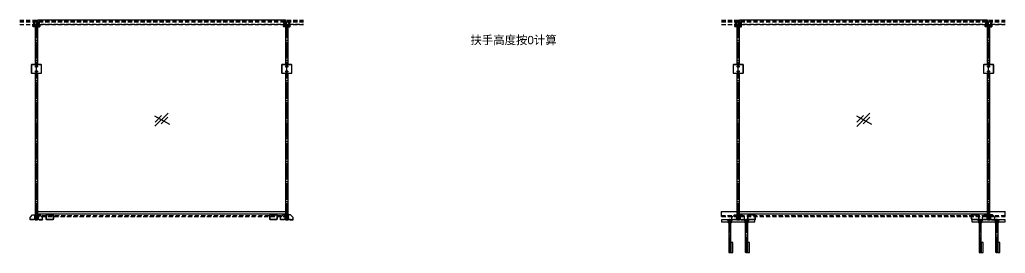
# Model space of a CAD drawing. Header units: millimetres. Extents: x 1713 to 15033, y -4763 to 5733.
# Drawn here: x 1746 to 7651, y 652 to 2051 of the extents above; entities that cross this region are included whole.
import ezdxf

# ---------------------------------------------------------------- set-up
doc = ezdxf.new("R2010")
doc.units = ezdxf.units.MM
for name, pattern in [('CENTER', [2, 1.25, -0.25, 0.25, -0.25]), ('DASH', [0.35, 0.25, -0.1]), ('DASHED', [19.05, 12.7, -6.35]), ('DOTE', [2.42, 2, -0.2, 0.02, -0.2]), ('HIDDEN', [9.525, 6.35, -3.175])]:
    doc.linetypes.add(name, pattern=pattern)
for name, color, linetype in [('@F03_Section_Glass', 4, 'Continuous'), ('@F05_Section_Steel', 24, 'Continuous'), ('@F09_Submate', 8, 'Continuous'), ('CL', 7, 'CENTER'), ('DIM', 8, 'Continuous'), ('F06_Section_Steel', 24, 'Continuous'), ('F25_Stru_Fill', 252, 'Continuous'), ('F57_Sign', 240, 'Continuous'), ('F58_Dote', 1, 'DOTE'), ('pj', 4, 'Continuous'), ('SC', 6, 'Continuous'), ('WELD', 8, 'Continuous'), ('XX', 6, 'DASHED'), ('ZX', 1, 'CENTER'), ('图框', 7, 'Continuous')]:
    doc.layers.add(name, color=color, linetype=linetype)
doc.layers.add('JY-11填充层', color=8, linetype='Continuous', lineweight=5)
doc.layers.add('虚线', color=6, linetype='HIDDEN', lineweight=13)
doc.styles.get("Standard").update_dxf_attribs({"font": 'arial.ttf'})
pattern_1 = [(45, (-65008.453, 15002.4512), (-1.122532015, 1.122532015), []), (135, (-65008.453, 15002.4512), (-1.122532015, -1.122532015), [])]

# ---------------------------------------------------------------- blocks, each defined once
blk = doc.blocks.new('Railing_B_A$C2D332B79')
at = {"layer": 'DIM'}
for p, q in [((0, 280), (399, 58)), ((10, 110), (185, 286)), ((176, 65), (352, 241))]:
    blk.add_line(p, q, dxfattribs=at)
at = {"layer": 'DIM', "linetype": 'DASHED', "ltscale": 450}
blk.add_line((7, 0), (358, 351), dxfattribs=at)
blk = doc.blocks.new('Railing_B_YM02-V')
at = {"layer": 'F06_Section_Steel'}
h = blk.add_hatch(dxfattribs=at)
h.set_pattern_fill('ANSI37', color=4, style=0)
h.set_pattern_definition(pattern_1)
h.paths.add_polyline_path([(0, 66), (0, 50), (2, 50), (2, 56), (10, 56), (10, 57)])
h.paths.add_polyline_path([(12, 64), (12, 56), (20, 56)])
h.paths.add_polyline_path([(12, 57), (10, 57), (10, 56), (12, 56)])
h.paths.add_polyline_path([(12, 44), (10, 44), (10, 43), (12, 43)])
h.paths.add_polyline_path([(10, 43), (10, 44), (2, 44), (2, 50), (0, 50), (0, 34)])
h.paths.add_polyline_path([(20, 44), (12, 44), (12, 36)])
h = blk.add_hatch(dxfattribs=at)
h.set_pattern_fill('ANSI37', color=4, style=0)
h.set_pattern_definition(pattern_1)
h.paths.add_polyline_path([(0, -66), (0, -50), (2, -50), (2, -56), (10, -56), (10, -57)])
h.paths.add_polyline_path([(12, -64), (12, -56), (20, -56)])
h.paths.add_polyline_path([(12, -57), (10, -57), (10, -56), (12, -56)])
h.paths.add_polyline_path([(12, -44), (10, -44), (10, -43), (12, -43)])
h.paths.add_polyline_path([(10, -43), (10, -44), (2, -44), (2, -50), (0, -50), (0, -34)])
h.paths.add_polyline_path([(20, -44), (12, -44), (12, -36)])
at = {"layer": 'F06_Section_Steel', "color": 4}
for p, q in [((10, 57), (0, 66)), ((12, 64), (20, 56)), ((10, 43), (0, 34)), ((12, 57), (10, 57)), ((10, 57), (10, 56)), ((10, 43), (10, 44)), ((12, 43), (10, 43)), ((12, 36), (20, 44)), ((10, -43), (0, -34)), ((10, -57), (0, -66)), ((12, -43), (10, -43)), ((10, -43), (10, -44)), ((10, -57), (10, -56)), ((12, -57), (10, -57)), ((12, -36), (20, -44)), ((12, -64), (20, -56))]:
    blk.add_line(p, q, dxfattribs=at)
at = {"layer": 'F06_Section_Steel'}
for points in [[(12, -100), (12, 100), (0, 100), (0, -100)], [(195, 68), (135, 68), (135, 56), (195, 56), (195, 68)], [(195, 44), (2, 44), (2, 56), (195, 56), (195, 44)], [(195, -44), (2, -44), (2, -56), (195, -56), (195, -44)], [(195, -32), (135, -32), (135, -44), (195, -44), (195, -32)]]:
    blk.add_lwpolyline(points, close=True, dxfattribs=at)
at = {"layer": 'F58_Dote', "ltscale": 50}
for p, q in [((199.6, 50), (-6.9, 50)), ((199.6, -50), (-6.9, -50))]:
    blk.add_line(p, q, dxfattribs=at)
blk = doc.blocks.new('*U17')
at = {"layer": 'JY-11填充层'}
for centre, end in [((4, 0), 180), ((8, 0), 120), ((12, 0), 120), ((16, 0), 120), ((20, 0), 120), ((24, 0), 120)]:
    blk.add_arc(centre, 4, 0, end, dxfattribs=at)
blk = doc.blocks.new('*U8')
at = {"layer": 'JY-11填充层'}
for centre, end in [((4, 0), 180), ((8, 0), 120), ((12, 0), 120), ((16, 0), 120), ((20, 0), 120), ((24, 0), 120), ((28, 0), 120), ((32, 0), 120), ((36, 0), 120)]:
    blk.add_arc(centre, 4, 0, end, dxfattribs=at)
blk = doc.blocks.new('Railing_B_30角钢（平面）')
at = {"layer": '@F05_Section_Steel', "elevation": 0}
for points in [[(171496.2, -73616), (171496.2, -73586), (171456.2, -73586), (171456.2, -73616), (171496.2, -73616)], [(171496.2, -73612), (171496.2, -73612), (171456.2, -73612)]]:
    blk.add_lwpolyline(points, dxfattribs=at)
at = {"layer": 'JY-11填充层', "rotation": 90}
blk.add_blockref('*U17', (171456.2, -73614, 0), dxfattribs=at)
at = {"layer": 'JY-11填充层'}
blk.add_blockref('*U8', (171456.2, -73586, 0), dxfattribs=at)
at = {"layer": 'JY-11填充层', "xscale": -1, "rotation": 270}
blk.add_blockref('*U17', (171496.2, -73614, 0), dxfattribs=at)
blk = doc.blocks.new('Railing_B_肋板')
at = {"layer": '@F05_Section_Steel', "elevation": 0}
blk.add_lwpolyline([(-135353.8, 59079.8), (-135373.8, 59079.8), (-135373.8, 59094.8), (-135358.8, 59109.8), (-135343.8, 59109.8), (-135343.8, 59089.8)], close=True, dxfattribs=at)
at = {"layer": 'WELD'}
for centre, start, end in [((-135343.8, 59105.8, 0), 90, 210), ((-135369.8, 59079.8, 0), 60, 180), ((-135365.8, 59079.8, 0), 60, 180), ((-135365.8, 59079.8, 0), 120, 180), ((-135361.8, 59079.8, 0), 60, 180), ((-135361.8, 59079.8, 0), 120, 180), ((-135357.8, 59079.8, 0), 60, 180), ((-135357.8, 59079.8, 0), 120, 180), ((-135353.8, 59079.8, 0), 60, 180), ((-135353.8, 59079.8, 0), 120, 180), ((-135349.8, 59079.8, 0), 90, 180), ((-135349.8, 59079.8, 0), 120, 180), ((-135343.8, 59101.8, 0), 90, 210), ((-135343.8, 59097.8, 0), 90, 210), ((-135343.8, 59093.8, 0), 90, 210), ((-135343.8, 59089.8, 0), 90, 210), ((-135343.8, 59085.8, 0), 90, 180), ((-135343.8, 59101.8, 0), 90, 150), ((-135343.8, 59097.8, 0), 90, 150), ((-135343.8, 59093.8, 0), 90, 150), ((-135343.8, 59089.8, 0), 90, 150), ((-135343.8, 59085.8, 0), 90, 150)]:
    blk.add_arc(centre, 4, start, end, dxfattribs=at)
blk = doc.blocks.new('Railing_B_m5x12rhs')
at = {"layer": 'CL'}
blk.add_line((0, -13.1), (0, 5.4), dxfattribs=at)
at = {"layer": 'SC', "color": 6, "linetype": 'HIDDEN', "ltscale": 0.3}
for p, q in [((-2.2, -9.5), (-1.8, -11)), ((2.2, -9.5), (1.8, -11))]:
    blk.add_line(p, q, dxfattribs=at)
at = {"layer": 'SC', "color": 6, "linetype": 'Continuous', "ltscale": 0.3}
blk.add_lwpolyline([(4, 1.1, 0.338208), (2.9, 2.5, 0.133928), (-2.9, 2.5, 0.338208), (-4, 1.1), (-4, 0), (4, 0)], format="xyb", close=True, dxfattribs=at)
at = {"layer": 'SC', "color": 8, "linetype": 'HIDDEN', "ltscale": 0.3}
blk.add_lwpolyline([(2.9, 2.5), (2.6, 2.3), (2.3, 2.2), (2, 2.2), (1.7, 2.2), (1.4, 2.3), (1.1, 2.4), (0.9, 2.5), (0.7, 2.5), (0.6, 2.4), (0.6, 2.3), (0.5, 2.1), (0.6, 1.9), (0.6, 1.6), (0.6, 1.4), (0.6, 1.2), (0.5, 1), (0.4, 0.8), (0.3, 0.7), (0.2, 0.6), (0, 0.6), (-0.2, 0.6), (-0.3, 0.7), (-0.4, 0.8), (-0.5, 1), (-0.6, 1.2), (-0.6, 1.4), (-0.6, 1.6), (-0.6, 1.9), (-0.5, 2.1), (-0.6, 2.3), (-0.6, 2.4), (-0.7, 2.5), (-0.9, 2.5), (-1.1, 2.4), (-1.4, 2.3), (-1.7, 2.2), (-2, 2.2), (-2.3, 2.2), (-2.6, 2.3), (-2.9, 2.5)], dxfattribs=at)
at = {"layer": 'SC', "color": 6, "linetype": 'HIDDEN', "ltscale": 0.3}
for points in [[(-2.2, 0), (-2.2, -9.5), (2.2, -9.5), (2.2, 0)], [(-1.8, 0), (-1.8, -11), (1.8, -11), (1.8, 0)]]:
    blk.add_lwpolyline(points, dxfattribs=at)
blk = doc.blocks.new('*U11')
at = {"layer": 'pj'}
for p, q in [((-2.1, 0), (-2.1, -0.5)), ((-2.5, -0.8), (2.5, -0.4)), ((-2.5, -0.8), (2.5, -0.4)), ((-2.1, -0.5), (-2.5, -0.8)), ((-2.5, -0.8), (-2.5, -0.8)), ((-2.5, -0.8), (-2.1, -1.1)), ((-2.5, -1.6), (2.5, -1.2)), ((-2.5, -1.6), (2.5, -1.2)), ((-2.1, -1.3), (-2.5, -1.6)), ((-2.5, -1.6), (-2.5, -1.6)), ((-2.5, -1.6), (-2.1, -1.9)), ((-2.5, -2.4), (2.5, -2)), ((-2.5, -2.4), (2.5, -2)), ((-2.5, -2.4), (-2.1, -2.1)), ((-2.1, -2.7), (-2.5, -2.4)), ((-2.5, -2.4), (-2.5, -2.4)), ((-2.5, -3.2), (2.5, -2.8)), ((-2.5, -3.2), (2.5, -2.8)), ((-2.5, -3.2), (-2.1, -2.9)), ((-2.5, -3.2), (-2.5, -3.2)), ((-2.1, -3.5), (-2.5, -3.2)), ((-2.5, -4), (2.5, -3.6)), ((-2.5, -4), (2.5, -3.6)), ((-2.5, -4), (-2.1, -3.7)), ((-2.5, -4), (-2.5, -4)), ((-2.1, -4.3), (-2.5, -4)), ((-2.5, -4.8), (2.5, -4.4)), ((-2.5, -4.8), (2.5, -4.4)), ((-2.5, -4.8), (-2.1, -4.5)), ((-2.5, -4.8), (-2.5, -4.8)), ((-2.1, -5.1), (-2.5, -4.8)), ((-2.5, -5.6), (2.5, -5.2)), ((-2.5, -5.6), (2.5, -5.2)), ((-2.5, -5.6), (-2.1, -5.3)), ((-2.5, -5.6), (-2.5, -5.6)), ((-2.1, -5.9), (-2.5, -5.6)), ((-2.5, -6.4), (2.5, -6)), ((-2.5, -6.4), (2.5, -6)), ((-2.5, -6.4), (-2.1, -6.1)), ((-2.5, -6.4), (-2.5, -6.4)), ((-2.1, -6.7), (-2.5, -6.4)), ((-2.5, -7.2), (2.5, -6.8)), ((-2.5, -7.2), (2.5, -6.8)), ((-2.5, -7.2), (-2.1, -6.9)), ((-2.5, -7.2), (-2.5, -7.2)), ((-2.1, -7.5), (-2.5, -7.2)), ((-2.5, -8), (2.5, -7.6)), ((-2.5, -8), (2.5, -7.6)), ((-2.5, -8), (-2.1, -7.7)), ((-2.5, -8), (-2.5, -8)), ((-2.1, -8.3), (-2.5, -8)), ((-2.5, -8.8), (2.5, -8.4)), ((-2.5, -8.8), (2.5, -8.4)), ((-2.5, -8.8), (-2.1, -8.5)), ((-2.5, -8.8), (-2.5, -8.8)), ((-2.1, -9.1), (-2.5, -8.8)), ((-2.5, -9.6), (2.5, -9.2)), ((-2.5, -9.6), (2.5, -9.2)), ((-2.5, -9.6), (-2.1, -9.3)), ((-2.5, -9.6), (-2.5, -9.6)), ((-2.1, -9.9), (-2.5, -9.6)), ((-2.5, -10.4), (2.5, -10)), ((-2.5, -10.4), (2.5, -10)), ((-2.5, -10.4), (-2.1, -10.1)), ((-2.5, -10.4), (-2.5, -10.4)), ((-2.1, -10.7), (-2.5, -10.4)), ((-2.5, -11.2), (2.5, -10.8)), ((-2.5, -11.2), (2.5, -10.8)), ((-2.5, -11.2), (-2.1, -10.9)), ((-2.5, -11.2), (-2.5, -11.2)), ((-2.1, -11.5), (-2.5, -11.2)), ((-2.5, -12), (2.5, -11.6)), ((-2.5, -12), (2.5, -11.6)), ((-2.5, -12), (-2.1, -11.7)), ((-2.5, -12), (-2.5, -12)), ((-2.1, -12.3), (-2.5, -12)), ((-2.5, -12.8), (2.5, -12.4)), ((-2.5, -12.8), (2.5, -12.4)), ((-2.5, -12.8), (-2.1, -12.5)), ((-2.5, -12.8), (-2.5, -12.8)), ((-2.1, -13.1), (-2.5, -12.8)), ((-2.5, -13.6), (2.5, -13.2)), ((-2.5, -13.6), (2.5, -13.2)), ((-2.5, -13.6), (-2.1, -13.3)), ((-2.5, -13.6), (-2.5, -13.6)), ((-2.1, -13.9), (-2.5, -13.6)), ((-2.5, -14.4), (2.5, -14)), ((-2.5, -14.4), (2.5, -14)), ((-2.5, -14.4), (-2.1, -14.1)), ((-2.1, -14.7), (-2.5, -14.4)), ((-2.5, -14.4), (-2.5, -14.4)), ((-2.5, -15.2), (2.5, -14.8)), ((-2.5, -15.2), (2.5, -14.8)), ((-2.1, -14.9), (-2.5, -15.2)), ((-2.5, -15.2), (-2.5, -15.2)), ((-2.5, -15.2), (-2.1, -15.5)), ((-2.5, -16), (2.5, -15.6)), ((-2.5, -16), (2.5, -15.6)), ((-2.1, -15.7), (-2.5, -16)), ((-2.5, -16), (-2.5, -16)), ((-2.5, -16), (-2.1, -16.3)), ((-2.5, -16.8), (2.5, -16.4)), ((-2.5, -16.8), (2.5, -16.4)), ((-2.5, -16.8), (-2.1, -16.5)), ((-2.1, -17.1), (-2.5, -16.8)), ((-2.5, -16.8), (-2.5, -16.8)), ((-2.1, -0.5), (2.1, -0.1)), ((-2.1, -1.1), (2.1, -0.7)), ((-2.1, -1.3), (2.1, -0.9)), ((-2.1, -1.1), (-2.1, -1.3)), ((-2.1, -1.9), (2.1, -1.5)), ((-2.1, -2.1), (2.1, -1.7)), ((-2.1, -1.9), (-2.1, -2)), ((-2.1, -2.1), (-2.1, -2)), ((-2.1, -2.7), (2.1, -2.3)), ((-2.1, -2.9), (2.1, -2.5)), ((-2.1, -2.7), (-2.1, -2.8)), ((-2.1, -2.9), (-2.1, -2.8)), ((-2.1, -3.5), (2.1, -3.1)), ((-2.1, -3.7), (2.1, -3.3)), ((-2.1, -3.5), (-2.1, -3.6)), ((-2.1, -3.7), (-2.1, -3.6)), ((-2.1, -4.3), (2.1, -3.9)), ((-2.1, -4.5), (2.1, -4.1)), ((-2.1, -4.3), (-2.1, -4.4)), ((-2.1, -4.5), (-2.1, -4.4)), ((-2.1, -5.1), (2.1, -4.7)), ((-2.1, -5.3), (2.1, -4.9)), ((-2.1, -5.1), (-2.1, -5.2)), ((-2.1, -5.3), (-2.1, -5.2)), ((-2.1, -5.9), (2.1, -5.5)), ((-2.1, -6.1), (2.1, -5.7)), ((-2.1, -5.9), (-2.1, -6)), ((-2.1, -6.1), (-2.1, -6)), ((-2.1, -6.7), (2.1, -6.3)), ((-2.1, -6.9), (2.1, -6.5)), ((-2.1, -6.7), (-2.1, -6.8)), ((-2.1, -6.9), (-2.1, -6.8)), ((-2.1, -7.5), (2.1, -7.1)), ((-2.1, -7.7), (2.1, -7.3)), ((-2.1, -7.5), (-2.1, -7.6)), ((-2.1, -7.7), (-2.1, -7.6)), ((-2.1, -8.3), (2.1, -7.9)), ((-2.1, -8.5), (2.1, -8.1)), ((-2.1, -8.3), (-2.1, -8.4)), ((-2.1, -8.5), (-2.1, -8.4)), ((-2.1, -9.1), (2.1, -8.7)), ((-2.1, -9.3), (2.1, -8.9)), ((-2.1, -9.1), (-2.1, -9.2)), ((-2.1, -9.3), (-2.1, -9.2)), ((-2.1, -9.9), (2.1, -9.5)), ((-2.1, -10.1), (2.1, -9.7)), ((-2.1, -9.9), (-2.1, -10)), ((-2.1, -10.1), (-2.1, -10)), ((-2.1, -10.7), (2.1, -10.3)), ((-2.1, -10.9), (2.1, -10.5)), ((-2.1, -10.7), (-2.1, -10.8)), ((-2.1, -10.9), (-2.1, -10.8)), ((-2.1, -11.5), (2.1, -11.1)), ((-2.1, -11.7), (2.1, -11.3)), ((-2.1, -11.5), (-2.1, -11.6)), ((-2.1, -11.7), (-2.1, -11.6)), ((-2.1, -12.3), (2.1, -11.9)), ((-2.1, -12.5), (2.1, -12.1)), ((-2.1, -12.3), (-2.1, -12.4)), ((-2.1, -12.5), (-2.1, -12.4)), ((-2.1, -13.1), (2.1, -12.7)), ((-2.1, -13.3), (2.1, -12.9)), ((-2.1, -13.1), (-2.1, -13.2)), ((-2.1, -13.3), (-2.1, -13.2)), ((-2.1, -13.9), (2.1, -13.5)), ((-2.1, -14.1), (2.1, -13.7)), ((-2.1, -14.1), (-2.1, -13.9)), ((-2.1, -14.7), (2.1, -14.3)), ((-2.1, -14.9), (2.1, -14.5)), ((-2.1, -14.8), (-2.1, -14.7)), ((-2.1, -14.8), (-2.1, -14.9)), ((-2.1, -15.5), (2.1, -15.1)), ((-2.1, -15.7), (2.1, -15.3)), ((-2.1, -15.5), (-2.1, -15.7)), ((-2.1, -16.3), (2.1, -15.9)), ((-2.1, -16.5), (2.1, -16.1)), ((-2.1, -16.3), (-2.1, -16.4)), ((-2.1, -16.5), (-2.1, -16.4)), ((-2.1, -17.1), (2.1, -16.7)), ((-2.1, -17.2), (-2.1, -17.1)), ((2.5, -17.2), (-2.1, -17.2)), ((-0.9, -17.2), (2.1, -16.9)), ((1.8, -17.2), (2.5, -17.2)), ((2.1, 0), (2.1, -0.1)), ((2.1, -0.1), (2.5, -0.4)), ((2.5, -0.4), (2.1, -0.7)), ((2.1, -0.7), (2.1, -0.9)), ((2.1, -0.9), (2.5, -1.2)), ((2.5, -1.2), (2.1, -1.5)), ((2.1, -1.5), (2.1, -1.6)), ((2.1, -1.7), (2.1, -1.6)), ((2.5, -2), (2.1, -1.7)), ((2.1, -2.3), (2.5, -2)), ((2.1, -2.3), (2.1, -2.4)), ((2.1, -2.5), (2.1, -2.4)), ((2.5, -2.8), (2.1, -2.5)), ((2.1, -3.1), (2.5, -2.8)), ((2.1, -3.1), (2.1, -3.2)), ((2.1, -3.3), (2.1, -3.2)), ((2.5, -3.6), (2.1, -3.3)), ((2.1, -3.9), (2.5, -3.6)), ((2.1, -3.9), (2.1, -4)), ((2.1, -4.1), (2.1, -4)), ((2.5, -4.4), (2.1, -4.1)), ((2.1, -4.7), (2.5, -4.4)), ((2.1, -4.7), (2.1, -4.8)), ((2.1, -4.9), (2.1, -4.8)), ((2.5, -5.2), (2.1, -4.9)), ((2.1, -5.5), (2.5, -5.2)), ((2.1, -5.5), (2.1, -5.6)), ((2.1, -5.7), (2.1, -5.6)), ((2.5, -6), (2.1, -5.7)), ((2.1, -6.3), (2.5, -6)), ((2.1, -6.3), (2.1, -6.4)), ((2.1, -6.5), (2.1, -6.4)), ((2.5, -6.8), (2.1, -6.5)), ((2.1, -7.1), (2.5, -6.8)), ((2.1, -7.1), (2.1, -7.2)), ((2.1, -7.3), (2.1, -7.2)), ((2.5, -7.6), (2.1, -7.3)), ((2.1, -7.9), (2.5, -7.6)), ((2.1, -7.9), (2.1, -8)), ((2.1, -8.1), (2.1, -8)), ((2.5, -8.4), (2.1, -8.1)), ((2.1, -8.7), (2.5, -8.4)), ((2.1, -8.7), (2.1, -8.8)), ((2.1, -8.9), (2.1, -8.8)), ((2.5, -9.2), (2.1, -8.9)), ((2.1, -9.5), (2.5, -9.2)), ((2.1, -9.5), (2.1, -9.6)), ((2.1, -9.7), (2.1, -9.6)), ((2.5, -10), (2.1, -9.7)), ((2.1, -10.3), (2.5, -10)), ((2.1, -10.3), (2.1, -10.4)), ((2.1, -10.5), (2.1, -10.4)), ((2.5, -10.8), (2.1, -10.5)), ((2.1, -11.1), (2.5, -10.8)), ((2.1, -11.1), (2.1, -11.2)), ((2.1, -11.3), (2.1, -11.2)), ((2.5, -11.6), (2.1, -11.3)), ((2.1, -11.9), (2.5, -11.6)), ((2.1, -11.9), (2.1, -12)), ((2.1, -12.1), (2.1, -12)), ((2.5, -12.4), (2.1, -12.1)), ((2.1, -12.7), (2.5, -12.4)), ((2.1, -12.7), (2.1, -12.8)), ((2.1, -12.9), (2.1, -12.8)), ((2.5, -13.2), (2.1, -12.9)), ((2.1, -13.5), (2.5, -13.2)), ((2.1, -13.7), (2.1, -13.5)), ((2.5, -14), (2.1, -13.7)), ((2.1, -14.3), (2.5, -14)), ((2.1, -14.4), (2.1, -14.3)), ((2.1, -14.4), (2.1, -14.5)), ((2.1, -14.5), (2.5, -14.8)), ((2.5, -14.8), (2.1, -15.1)), ((2.1, -15.1), (2.1, -15.3)), ((2.1, -15.3), (2.5, -15.6)), ((2.5, -15.6), (2.1, -15.9)), ((2.1, -15.9), (2.1, -16)), ((2.1, -16.1), (2.1, -16)), ((2.5, -16.4), (2.1, -16.1)), ((2.1, -16.7), (2.5, -16.4)), ((2.1, -16.9), (2.1, -16.7)), ((2.5, -17.2), (2.1, -16.9)), ((2.5, -0.4), (2.5, -0.4)), ((2.5, -1.2), (2.5, -1.2)), ((2.5, -2), (2.5, -2)), ((2.5, -2.8), (2.5, -2.8)), ((2.5, -3.6), (2.5, -3.6)), ((2.5, -4.4), (2.5, -4.4)), ((2.5, -5.2), (2.5, -5.2)), ((2.5, -6), (2.5, -6)), ((2.5, -6.8), (2.5, -6.8)), ((2.5, -7.6), (2.5, -7.6)), ((2.5, -8.4), (2.5, -8.4)), ((2.5, -9.2), (2.5, -9.2)), ((2.5, -10), (2.5, -10)), ((2.5, -10.8), (2.5, -10.8)), ((2.5, -11.6), (2.5, -11.6)), ((2.5, -12.4), (2.5, -12.4)), ((2.5, -13.2), (2.5, -13.2)), ((2.5, -14), (2.5, -14)), ((2.5, -14.8), (2.5, -14.8)), ((2.5, -15.6), (2.5, -15.6)), ((2.5, -16.4), (2.5, -16.4)), ((2.5, -17.2), (2.5, -17.2))]:
    blk.add_line(p, q, dxfattribs=at)
blk.add_lwpolyline([(-4.8, 2.1), (-4.8, 0), (4.8, 0), (4.8, 2.1, 0.148437), (0.4, 3.7), (0.4, 3.5), (-0.4, 3.5), (-0.4, 3.7, 0.148437)], format="xyb", close=True, dxfattribs=at)
at = {"layer": 'ZX', "ltscale": 0.1}
blk.add_line((0, 4.7), (0, -18.2), dxfattribs=at)
blk = doc.blocks.new('*U10')
at = {"layer": 'JY-11填充层'}
for centre, end in [((4, 0), 180), ((8, 0), 120), ((12, 0), 120), ((16, 0), 120), ((20, 0), 120)]:
    blk.add_arc(centre, 4, 0, end, dxfattribs=at)
blk = doc.blocks.new('Railing_B5_Handrail')
at = {"layer": 'XX', "ltscale": 2}
for p, q in [((0, 0), (1700, 0)), ((0, -6.1), (1700, -6.1)), ((0, -9.1), (1700, -9.1)), ((0, -24.9), (1700, -24.9)), ((0, -26.1), (1700, -26.1)), ((90.6, -23.1, 0), (1700, -23.1))]:
    blk.add_line(p, q, dxfattribs=at)
blk = doc.blocks.new('Railing_B5_Guding')
at = {"lineweight": -2, "ltscale": 0.1}
blk.add_lwpolyline([(-28, -41), (28, -41, 0.414214), (31, -38), (31, 8, 0.414214), (28, 11), (-28, 11, 0.414214), (-31, 8), (-31, -38, 0.414214)], format="xyb", close=True, dxfattribs=at)
at = {"layer": 'F25_Stru_Fill', "linetype": 'DASH', "ltscale": 10, "flags": 128}
for points in [[(-2, -1.2), (0, -2.3), (2, -1.2), (2, 1.2), (0, 2.3), (-2, 1.2)], [(-2, -31.2), (0, -32.3), (2, -31.2), (2, -28.8), (0, -27.7), (-2, -28.8)]]:
    blk.add_lwpolyline(points, close=True, dxfattribs=at)
at = {"layer": 'F25_Stru_Fill', "linetype": 'DASH', "ltscale": 10}
for centre, radius in [((0, 0), 6), ((0, 0), 2.31), ((0, -30), 6), ((0, -30), 2.31)]:
    blk.add_circle(centre, radius, dxfattribs=at)
at = {"layer": '虚线', "lineweight": -2, "ltscale": 10}
blk.add_lwpolyline([(-28, -40), (28, -40, 0.414214), (30, -38), (30, 8, 0.414214), (28, 10), (-28, 10, 0.414214), (-30, 8), (-30, -38, 0.414214)], format="xyb", close=True, dxfattribs=at)
blk = doc.blocks.new('*U44')
at = {"layer": '@F03_Section_Glass', "elevation": 0}
for points in [[(8, 332.5), (8, 601.5), (1492, 601.5), (1492, 332.5)], [(1492, 280.5), (1492, -563.5), (8, -563.5), (8, 280.5)]]:
    blk.add_lwpolyline(points, dxfattribs=at)
at = {"layer": 'F06_Section_Steel', "ltscale": 20}
for p, q in [((25, 571.5, 0), (-25, 571.5, 0)), ((1525, 571.5, 0), (1475, 571.5, 0))]:
    blk.add_line(p, q, dxfattribs=at)
at = {"layer": 'F06_Section_Steel'}
blk.add_line((-7.5, -548.5, 0), (1507.5, -548.5, 0), dxfattribs=at)
at = {"layer": 'F06_Section_Steel', "const_width": 1, "elevation": 0}
for points in [[(-25, 559.8), (25, 559.8), (25, 575.3), (-25, 575.3)], [(1475, 559.8), (1525, 559.8), (1525, 575.3), (1475, 575.3)]]:
    blk.add_lwpolyline(points, close=True, dxfattribs=at)
at = {"layer": 'F58_Dote', "ltscale": 5}
for p, q in [((-8.9, 321.5, 0), (8.9, 321.5, 0)), ((1491.1, 321.5, 0), (1508.9, 321.5, 0)), ((-8.9, 291.5, 0), (8.9, 291.5, 0)), ((1491.1, 291.5, 0), (1508.9, 291.5, 0))]:
    blk.add_line(p, q, dxfattribs=at)
at = {"layer": 'F58_Dote', "ltscale": 50}
for points in [[(0, -598.5), (0, 598.5)], [(1500, -598.5), (1500, 598.5)]]:
    blk.add_lwpolyline(points, dxfattribs=at)
at = {"layer": 'pj', "color": 2}
for p, q in [((7.5, 561.1, 0), (-7.5, 561.1, 0)), ((1507.5, 561.1, 0), (1492.5, 561.1, 0))]:
    blk.add_line(p, q, dxfattribs=at)
for points in [[(7.5, 332.5), (7.5, 571.5), (-7.5, 571.5), (-7.5, 332.5)], [(1507.5, 332.5), (1507.5, 571.5), (1492.5, 571.5), (1492.5, 332.5)], [(-7.5, 280.5), (-7.5, -598.5), (7.5, -598.5), (7.5, 280.5)], [(1492.5, 280.5), (1492.5, -598.5), (1507.5, -598.5), (1507.5, 280.5)]]:
    blk.add_lwpolyline(points, dxfattribs=at)
at = {"layer": 'XX', "ltscale": 2, "elevation": 0}
for points in [[(1507.5, -573.5), (-7.5, -573.5)], [(-7.5, -578.5), (1507.5, -578.5)]]:
    blk.add_lwpolyline(points, dxfattribs=at)
at = {"xscale": -1, "rotation": 180}
for p in [(-14.9, 568.9, 0), (-14.9, 563, 0), (1485.1, 568.9, 0), (1485.1, 563, 0)]:
    blk.add_blockref('*U11', p, dxfattribs=at)
at = {"rotation": 180}
for p in [(14.9, 568.9, 0), (14.9, 563, 0), (1514.9, 568.9, 0), (1514.9, 563, 0)]:
    blk.add_blockref('*U11', p, dxfattribs=at)
for p in [(0, 321.5, 0), (1500, 321.5, 0)]:
    blk.add_blockref('Railing_B5_Guding', p)
at = {"layer": '@F09_Submate'}
for p in [(135336.3, -59678.3, 0), (136836.3, -59678.3, 0)]:
    blk.add_blockref('Railing_B_肋板', p, dxfattribs=at)
at = {"layer": '@F09_Submate', "xscale": -1}
for p in [(-135336.3, -59678.3, 0), (-133836.3, -59678.3, 0)]:
    blk.add_blockref('Railing_B_肋板', p, dxfattribs=at)
at = {"layer": 'DIM', "color": 8, "ltscale": 20, "xscale": 0.965925806998283, "yscale": 0.965925806998283, "zscale": 0.965925806998283, "rotation": 180.0000042681539}
for p in [(-14.9, 571.5, 0), (1485.1, 571.5, 0)]:
    blk.add_blockref('Railing_B_m5x12rhs', p, dxfattribs=at)
at = {"layer": 'F57_Sign', "xscale": -1}
for p in [(171556.2, 73017.5, 0), (172896.2, 73017.5, 0)]:
    blk.add_blockref('Railing_B_30角钢（平面）', p, dxfattribs=at)
at = {"layer": 'JY-11填充层', "extrusion": (0, 0, -1), "zscale": -1}
for p in [(-11.5, -598.5, 0), (-1511.5, -598.5, 0)]:
    blk.add_blockref('*U10', p, dxfattribs=at)
at = {"layer": '图框', "xscale": 0.2249999999476131, "yscale": 0.2249999999476131, "zscale": 0.2249999999476131}
blk.add_blockref('Railing_B_A$C2D332B79', (708.5, -37.4, 0), dxfattribs=at)

msp = doc.modelspace()

# ---------------------------------------------------------------- linework, layer by layer
at = {"lineweight": -2, "ltscale": 0.1}
for points in [[(6022.99, 1730.16), (6078.99, 1730.16, 0.4142136), (6081.99, 1733.16), (6081.99, 1779.16, 0.4142136), (6078.99, 1782.16), (6022.99, 1782.16, 0.4142136), (6019.99, 1779.16), (6019.99, 1733.16, 0.4142136)], [(7522.99, 1730.16), (7578.99, 1730.16, 0.4142136), (7581.99, 1733.16), (7581.99, 1779.16, 0.4142136), (7578.99, 1782.16), (7522.99, 1782.16, 0.4142136), (7519.99, 1779.16), (7519.99, 1733.16, 0.4142136)]]:
    msp.add_lwpolyline(points, format="xyb", close=True, dxfattribs=at)
at = {"layer": '@F03_Section_Glass', "elevation": 0}
for points in [[(6058.99, 1782.16), (6058.99, 2051.17), (7023.49, 2051.17), (7542.99, 2051.17), (7542.99, 1782.16)], [(7542.99, 1730.16), (7542.99, 886.17), (7023.49, 886.17), (6058.99, 886.17), (6058.99, 1730.16)]]:
    msp.add_lwpolyline(points, dxfattribs=at)
at = {"layer": 'F06_Section_Steel', "ltscale": 20}
for p, q in [((6075.99, 2021.12, 0), (6025.99, 2021.12, 0)), ((7575.99, 2021.12, 0), (7525.99, 2021.12, 0))]:
    msp.add_line(p, q, dxfattribs=at)
at = {"layer": 'F06_Section_Steel'}
msp.add_line((5950.99, 901.17, 0), (7650.99, 901.17), dxfattribs=at)
at = {"layer": 'F06_Section_Steel', "const_width": 1, "elevation": 0}
for points in [[(6025.99, 2009.47), (6075.99, 2009.47), (6075.99, 2024.98), (6025.99, 2024.98)], [(7525.99, 2009.47), (7575.99, 2009.47), (7575.99, 2024.98), (7525.99, 2024.98)]]:
    msp.add_lwpolyline(points, close=True, dxfattribs=at)
at = {"layer": 'F06_Section_Steel', "elevation": 0}
for points in [[(5950.99, 871.17), (5950.99, 901.17)], [(7650.99, 900.17), (7650.99, 901.17)]]:
    msp.add_lwpolyline(points, dxfattribs=at)
at = {"layer": 'F06_Section_Steel'}
msp.add_lwpolyline([(7650.99, 871.17), (7650.99, 901.17)], dxfattribs=at)
at = {"layer": 'F25_Stru_Fill', "linetype": 'DASH', "ltscale": 10, "flags": 128}
for points in [[(6048.99, 1770.01), (6050.99, 1768.85), (6052.98, 1770.01), (6052.98, 1772.32), (6050.99, 1773.47), (6048.99, 1772.32)], [(7548.99, 1770.01), (7550.99, 1768.85), (7552.98, 1770.01), (7552.98, 1772.32), (7550.99, 1773.47), (7548.99, 1772.32)], [(6048.99, 1740.01), (6050.99, 1738.85), (6052.98, 1740.01), (6052.98, 1742.32), (6050.99, 1743.47), (6048.99, 1742.32)], [(7548.99, 1740.01), (7550.99, 1738.85), (7552.98, 1740.01), (7552.98, 1742.32), (7550.99, 1743.47), (7548.99, 1742.32)]]:
    msp.add_lwpolyline(points, close=True, dxfattribs=at)
at = {"layer": 'F25_Stru_Fill', "linetype": 'DASH', "ltscale": 10}
for centre, radius in [((6050.99, 1771.16), 6), ((6050.99, 1771.16), 2.31), ((7550.99, 1771.16), 6), ((7550.99, 1771.16), 2.31), ((6050.99, 1741.16), 6), ((6050.99, 1741.16), 2.31), ((7550.99, 1741.16), 6), ((7550.99, 1741.16), 2.31)]:
    msp.add_circle(centre, radius, dxfattribs=at)
at = {"layer": 'F58_Dote', "ltscale": 5}
for p, q in [((6042.1, 1771.16), (6059.87, 1771.16)), ((6042.1, 1741.16), (6059.87, 1741.16)), ((7542.1, 1771.16), (7559.87, 1771.16)), ((7542.1, 1741.16), (7559.87, 1741.16))]:
    msp.add_line(p, q, dxfattribs=at)
at = {"layer": 'F58_Dote', "ltscale": 50, "elevation": 0}
for points in [[(6050.99, 851.17), (6050.99, 2048.17)], [(7550.99, 851.17), (7550.99, 2048.17)]]:
    msp.add_lwpolyline(points, dxfattribs=at)
at = {"layer": 'pj', "color": 2}
for p, q in [((6058.49, 2010.77, 0), (6043.49, 2010.77, 0)), ((7558.49, 2010.77, 0), (7543.49, 2010.77, 0))]:
    msp.add_line(p, q, dxfattribs=at)
at = {"layer": 'pj', "color": 2, "elevation": 0}
for points in [[(6058.49, 1782.16), (6058.49, 2021.12), (6043.49, 2021.12), (6043.49, 1782.16)], [(7558.49, 1782.16), (7558.49, 2021.12), (7543.49, 2021.12), (7543.49, 1782.16)], [(6043.49, 1730.16), (6043.49, 851.17), (6058.49, 851.17), (6058.49, 1730.16)], [(7543.49, 1730.16), (7543.49, 851.17), (7558.49, 851.17), (7558.49, 1730.16)]]:
    msp.add_lwpolyline(points, dxfattribs=at)
at = {"layer": 'XX', "ltscale": 2}
for p, q in [((5950.99, 2048.17), (7650.99, 2048.17)), ((5950.99, 2042.08), (7650.99, 2042.08)), ((5950.99, 2039.08), (7650.99, 2039.08)), ((5950.99, 2023.28), (7650.99, 2023.28)), ((5950.99, 2022.08), (7650.99, 2022.08)), ((6041.55, 2025.08, 0), (7650.99, 2025.08))]:
    msp.add_line(p, q, dxfattribs=at)
at = {"layer": 'XX', "ltscale": 2, "elevation": 0}
msp.add_lwpolyline([(7650.99, 876.17), (5950.99, 876.17), (5950.99, 871.17), (7650.99, 871.17)], dxfattribs=at)
at = {"layer": '虚线', "lineweight": -2, "ltscale": 10}
for points in [[(6022.99, 1731.16), (6078.99, 1731.16, 0.4142136), (6080.99, 1733.16), (6080.99, 1779.16, 0.4142136), (6078.99, 1781.16), (6022.99, 1781.16, 0.4142136), (6020.99, 1779.16), (6020.99, 1733.16, 0.4142136)], [(7522.99, 1731.16), (7578.99, 1731.16, 0.4142136), (7580.99, 1733.16), (7580.99, 1779.16, 0.4142136), (7578.99, 1781.16), (7522.99, 1781.16, 0.4142136), (7520.99, 1779.16), (7520.99, 1733.16, 0.4142136)]]:
    msp.add_lwpolyline(points, format="xyb", close=True, dxfattribs=at)

# ---------------------------------------------------------------- block references
for name, p in [('Railing_B5_Handrail', (1746.25, 2048.27, 0)), ('*U44', (1846.25, 1449.77, 0))]:
    msp.add_blockref(name, p)
at = {"xscale": -1, "rotation": 180}
for p in [(6036.12, 2018.6, 0), (6036.12, 2012.69, 0), (7536.12, 2018.6, 0), (7536.12, 2012.69, 0)]:
    msp.add_blockref('*U11', p, dxfattribs=at)
at = {"rotation": 180}
for p in [(6065.85, 2018.6, 0), (6065.85, 2012.69, 0), (7565.85, 2018.6, 0), (7565.85, 2012.69, 0)]:
    msp.add_blockref('*U11', p, dxfattribs=at)
at = {"layer": '@F09_Submate'}
for p in [(141387.29, -58228.66, 0.01), (142887.29, -58228.66, 0.01)]:
    msp.add_blockref('Railing_B_肋板', p, dxfattribs=at)
at = {"layer": '@F09_Submate', "xscale": -1}
for p in [(-129285.32, -58228.66, 0), (-127785.32, -58228.66, 0)]:
    msp.add_blockref('Railing_B_肋板', p, dxfattribs=at)
at = {"layer": 'DIM', "color": 8, "ltscale": 20, "xscale": 0.965925806998283, "yscale": 0.965925806998283, "zscale": 0.965925806998283, "rotation": 180.0000042681539}
for p in [(6036.12, 2021.12, 0), (7536.12, 2021.12, 0)]:
    msp.add_blockref('Railing_B_m5x12rhs', p, dxfattribs=at)
at = {"layer": 'F06_Section_Steel', "rotation": 270}
for p in [(6050.99, 851.17), (7550.99, 851.17)]:
    msp.add_blockref('Railing_B_YM02-V', p, dxfattribs=at)
at = {"layer": 'F57_Sign', "xscale": -1}
for p in [(177607.15, 74467.12, 0), (178947.15, 74467.12, 0)]:
    msp.add_blockref('Railing_B_30角钢（平面）', p, dxfattribs=at)
at = {"layer": 'JY-11填充层', "extrusion": (0, 0, -1), "zscale": -1}
for p in [(-6062.49, 851.17, 0), (-7562.49, 851.17, 0)]:
    msp.add_blockref('*U10', p, dxfattribs=at)
at = {"layer": '图框', "xscale": 0.2249999999476131, "yscale": 0.2249999999476131, "zscale": 0.2249999999476131}
msp.add_blockref('Railing_B_A$C2D332B79', (6759.47, 1412.25, 0), dxfattribs=at)

# ---------------------------------------------------------------- texts
at = {"insert": (4446.9, 1954.11), "char_height": 50, "attachment_point": 1}
msp.add_mtext_dynamic_manual_height_columns('{\\fSimSun|b0|i0|c134|p2;扶手高度按}0{\\fSimSun|b0|i0|c134|p2;计算}', width=962.4227, gutter_width=12.5, heights=[0], dxfattribs=at)

doc.saveas('drawing.dxf')
